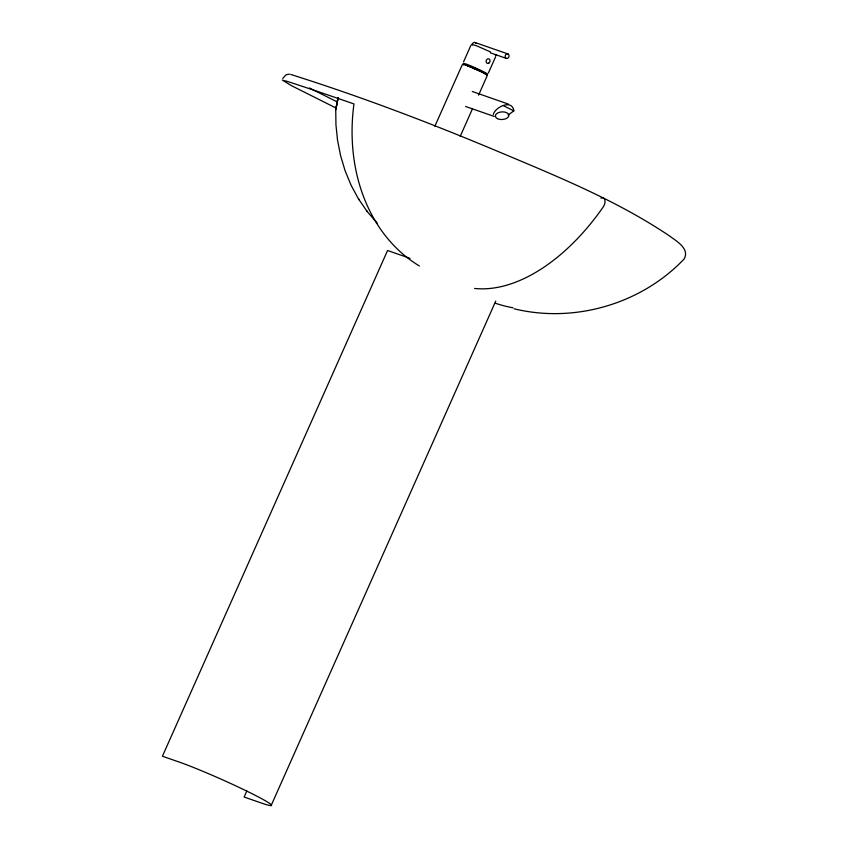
<?xml version="1.0" encoding="UTF-8"?>
<svg xmlns="http://www.w3.org/2000/svg" width="848" height="848" viewBox="0 0 848 848"><rect width="100%" height="100%" fill="white"/><g stroke="black" fill="none" stroke-linecap="round" stroke-linejoin="round"><path stroke-width="1.27" d="M493.313 114.48C495.084 106.986 512.383 98.834 513.835 110.876L508.143 115.01M338.066 97.764L335.734 109.233L335.946 124.826L337.525 140.1L340.567 155.619L345.094 170.734L351.072 185.214L358.46 198.877L367.184 211.534L377.169 223.035M487.017 76.076L478.59 95.082M463.538 61.883L470.884 45.379M495.677 56.615L488.331 73.119M434.844 126.246L462.213 64.851M460.22 136.337L472.294 109.212M246.821 790.983L244.129 797.035L260.887 802.865A56.392 3.445 24 0 0 251.443 793.399A56.392 3.445 24 0 0 179.172 762.055L162.424 756.225L387.578 250.51L404.337 256.35A56.392 3.445 24 0 1 409.997 258.407M271.116 805.6L495.741 301.104M282.766 78.376L286.158 74.719L289.507 74.158M495.306 55.162L496.154 55.311L495.327 54.473M465.425 64.628L476.534 68.932L485.045 73.522M465.414 64.798L484.261 72.981M465.287 64.925L467.259 65.444M486.445 75.09L487.293 75.239L481.134 71.465M514.153 308.799C574.329 323.491 641.194 304.04 683.965 259.17C690.463 248.665 675.633 240.641 668.924 235.543C615.362 199.651 555.228 175.578 496.08 150.658C428.728 122.398 360.379 96.418 290.716 74.444M485.215 73.702C496.525 77.083 459.807 60.219 463.877 64.045M494.151 116.42L465.616 106.498M475.134 42.538L508.079 54.007A2.364 1.908 -70.8 0 1 508.122 57.982A2.364 1.908 -70.8 0 1 505.154 56.498A2.364 1.908 -70.8 0 1 508.079 54.007M490.292 52.799L506.15 58.321M472.294 91.489L508.429 104.113M467.428 65.593L479.735 70.925M503.606 105.767L513.835 110.876M490.483 51.919L476.3 45.675L471.53 44.393M482.554 72.292L471.329 67.024L462.658 64.077L463.485 64.914M337.483 102.025L309.361 87.969M335.66 107.834L291.108 85.489L282.299 80.051L288.013 81.62A1365.969 83.39 24 0 1 346.98 101.516L353.955 103.933A177.37 143.227 -70.8 0 0 419.378 265.975M482.957 72.409L484.25 73.151M358.46 198.877L359.096 199.789M366.516 210.558L367.184 211.534M474.626 288.447A177.37 104.06 -63.5 0 0 603.32 206.838A6.657 3.901 -63.5 0 0 604.847 199.99A6.657 3.901 -63.5 0 0 600.925 198.114M513.029 307.782A177.37 143.227 -70.8 0 1 495.338 303.202M472.209 45.029A2.364 1.908 -70.8 0 1 475.866 43.259M338.098 97.615L335.819 109.657L338.098 97.679M497.469 118.656A6.752 3.816 -3.3 0 0 508.673 116.346A6.752 3.816 -3.3 0 0 500.193 112.106A6.752 3.816 -3.3 0 0 497.469 118.656M489.073 62.911A2.364 1.908 -70.8 0 0 489.031 58.936A2.364 1.908 -70.8 0 0 486.105 61.427A2.364 1.908 -70.8 0 0 489.073 62.911"/></g></svg>
